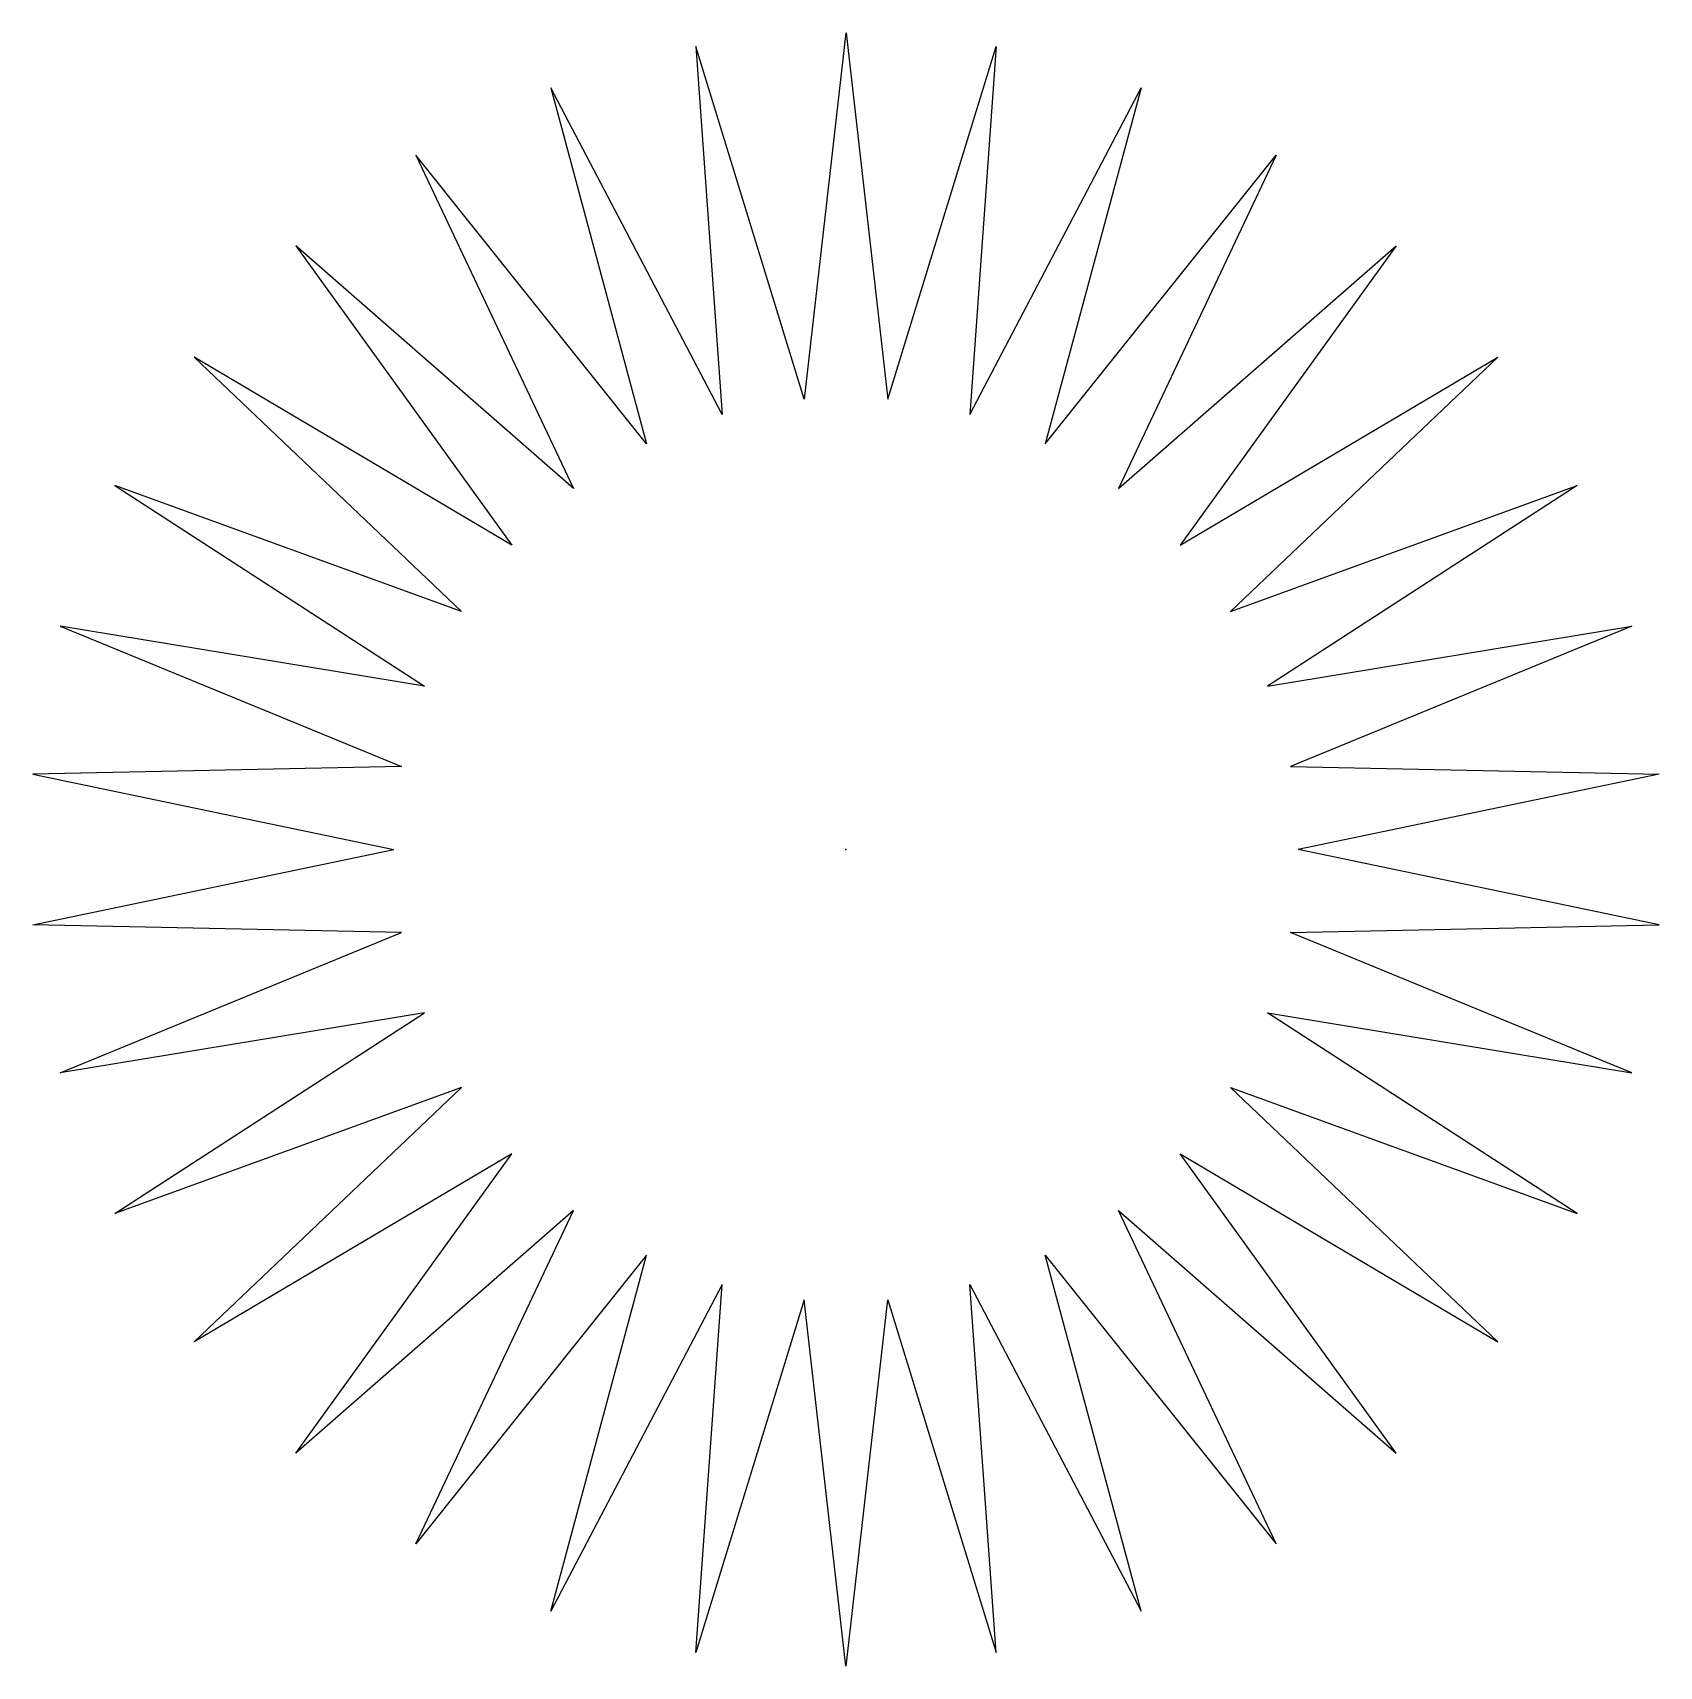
# Model space of a CAD drawing. Extents: x 343790 to 344786, y 71162 to 72162.
import ezdxf

# ---------------------------------------------------------------- set-up
doc = ezdxf.new("R2010")
doc.units = 0
doc.header["$MEASUREMENT"] = 0
doc.layers.get('0').update_dxf_attribs({"linetype": 'CONTINUOUS'})

msp = doc.modelspace()

# ---------------------------------------------------------------- linework, layer by layer
at = {"color": 7, "linetype": 'CONTINUOUS'}
for p, q in [((344287.8, 72162.1), (344262.3, 71937.7)), ((344287.8, 72162.1), (344262.3, 71937.7)), ((344287.9, 72162.1), (344313.4, 71937.7)), ((344287.9, 72162.1), (344313.4, 71937.7)), ((344195.9, 72153.6), (344212.1, 71928.3)), ((344262.3, 71937.7), (344195.9, 72153.6)), ((344195.9, 72153.6), (344212.1, 71928.3)), ((344262.3, 71937.7), (344195.9, 72153.6)), ((344313.4, 71937.7), (344379.8, 72153.6)), ((344313.4, 71937.7), (344379.8, 72153.6)), ((344379.8, 72153.6), (344363.6, 71928.3)), ((344379.8, 72153.6), (344363.6, 71928.3)), ((344212.1, 71928.3), (344107.2, 72128.4)), ((344212.1, 71928.3), (344107.2, 72128.4)), ((344107.2, 72128.4), (344165.8, 71910.5)), ((344107.2, 72128.4), (344165.8, 71910.5)), ((344363.6, 71928.3), (344468.5, 72128.4)), ((344363.6, 71928.3), (344468.5, 72128.4)), ((344468.5, 72128.4), (344409.8, 71910.5)), ((344468.5, 72128.4), (344409.8, 71910.5)), ((344024.6, 72087.2), (344121, 71883)), ((344165.8, 71910.5), (344024.6, 72087.2)), ((344024.6, 72087.2), (344121, 71883)), ((344165.8, 71910.5), (344024.6, 72087.2)), ((344409.8, 71910.5), (344551.1, 72087.2)), ((344409.8, 71910.5), (344551.1, 72087.2)), ((344551.1, 72087.2), (344454.7, 71883)), ((344551.1, 72087.2), (344454.7, 71883)), ((343951, 72031.6), (344083.3, 71848.5)), ((344121, 71883), (343951, 72031.6)), ((343951, 72031.6), (344083.3, 71848.5)), ((344121, 71883), (343951, 72031.6)), ((344454.7, 71883), (344624.7, 72031.6)), ((344454.7, 71883), (344624.7, 72031.6)), ((344624.7, 72031.6), (344492.4, 71848.5)), ((344624.7, 72031.6), (344492.4, 71848.5)), ((343888.8, 71963.4), (344052.5, 71807.8)), ((343888.8, 71963.4), (344052.5, 71807.8)), ((344083.3, 71848.5), (343888.8, 71963.4)), ((344083.3, 71848.5), (343888.8, 71963.4)), ((344492.4, 71848.5), (344686.9, 71963.4)), ((344492.4, 71848.5), (344686.9, 71963.4)), ((344686.9, 71963.4), (344523.2, 71807.8)), ((344686.9, 71963.4), (344523.2, 71807.8)), ((343840.2, 71885), (344029.8, 71762.1)), ((344052.5, 71807.8), (343840.2, 71885)), ((343840.2, 71885), (344029.8, 71762.1)), ((344052.5, 71807.8), (343840.2, 71885)), ((344523.2, 71807.8), (344735.4, 71885)), ((344523.2, 71807.8), (344735.4, 71885)), ((344735.4, 71885), (344545.9, 71762.1)), ((344735.4, 71885), (344545.9, 71762.1)), ((343806.9, 71798.9), (344015.8, 71713)), ((344029.8, 71762.1), (343806.9, 71798.9)), ((343806.9, 71798.9), (344015.8, 71713)), ((344029.8, 71762.1), (343806.9, 71798.9)), ((344545.9, 71762.1), (344768.8, 71798.9)), ((344545.9, 71762.1), (344768.8, 71798.9)), ((344768.8, 71798.9), (344559.9, 71713)), ((344768.8, 71798.9), (344559.9, 71713)), ((344015.8, 71713), (343790, 71708.2)), ((344015.8, 71713), (343790, 71708.2)), ((343790, 71708.2), (344011.1, 71662.1)), ((343790, 71708.2), (344011.1, 71662.1)), ((344559.9, 71713), (344785.7, 71708.2)), ((344559.9, 71713), (344785.7, 71708.2)), ((344785.7, 71708.2), (344564.6, 71662.1)), ((344785.7, 71708.2), (344564.6, 71662.1)), ((343790, 71616), (344011.1, 71662.1)), ((343790, 71616), (344011.1, 71662.1)), ((344785.7, 71616), (344564.6, 71662.1)), ((344785.7, 71616), (344564.6, 71662.1)), ((344015.8, 71611.2), (343790, 71616)), ((344015.8, 71611.2), (343790, 71616)), ((344559.9, 71611.2), (344785.7, 71616)), ((344559.9, 71611.2), (344785.7, 71616)), ((343806.9, 71525.3), (344015.8, 71611.2)), ((343806.9, 71525.3), (344015.8, 71611.2)), ((344768.8, 71525.3), (344559.9, 71611.2)), ((344768.8, 71525.3), (344559.9, 71611.2)), ((344029.8, 71562.1), (343806.9, 71525.3)), ((344029.8, 71562.1), (343806.9, 71525.3)), ((343840.2, 71439.2), (344029.8, 71562.1)), ((343840.2, 71439.2), (344029.8, 71562.1)), ((344735.4, 71439.2), (344545.9, 71562.1)), ((344735.4, 71439.2), (344545.9, 71562.1)), ((344545.9, 71562.1), (344768.8, 71525.3)), ((344545.9, 71562.1), (344768.8, 71525.3)), ((344052.5, 71516.4), (343840.2, 71439.2)), ((344052.5, 71516.4), (343840.2, 71439.2)), ((343888.8, 71360.8), (344052.5, 71516.4)), ((343888.8, 71360.8), (344052.5, 71516.4)), ((344523.2, 71516.4), (344735.4, 71439.2)), ((344686.9, 71360.8), (344523.2, 71516.4)), ((344523.2, 71516.4), (344735.4, 71439.2)), ((344686.9, 71360.8), (344523.2, 71516.4)), ((344083.3, 71475.7), (343888.8, 71360.8)), ((344083.3, 71475.7), (343888.8, 71360.8)), ((343951, 71292.6), (344083.3, 71475.7)), ((343951, 71292.6), (344083.3, 71475.7)), ((344492.4, 71475.7), (344686.9, 71360.8)), ((344624.7, 71292.6), (344492.4, 71475.7)), ((344492.4, 71475.7), (344686.9, 71360.8)), ((344624.7, 71292.6), (344492.4, 71475.7)), ((344121, 71441.2), (343951, 71292.6)), ((344121, 71441.2), (343951, 71292.6)), ((344024.6, 71237), (344121, 71441.2)), ((344024.6, 71237), (344121, 71441.2)), ((344551.1, 71237), (344454.7, 71441.2)), ((344551.1, 71237), (344454.7, 71441.2)), ((344454.7, 71441.2), (344624.7, 71292.6)), ((344454.7, 71441.2), (344624.7, 71292.6)), ((344165.8, 71413.7), (344024.6, 71237)), ((344165.8, 71413.7), (344024.6, 71237)), ((344107.2, 71195.8), (344165.8, 71413.7)), ((344107.2, 71195.8), (344165.8, 71413.7)), ((344409.8, 71413.7), (344551.1, 71237)), ((344468.5, 71195.8), (344409.8, 71413.7)), ((344409.8, 71413.7), (344551.1, 71237)), ((344468.5, 71195.8), (344409.8, 71413.7)), ((344212.1, 71395.9), (344107.2, 71195.8)), ((344212.1, 71395.9), (344107.2, 71195.8)), ((344195.9, 71170.6), (344212.1, 71395.9)), ((344195.9, 71170.6), (344212.1, 71395.9)), ((344363.6, 71395.9), (344468.5, 71195.8)), ((344379.8, 71170.6), (344363.6, 71395.9)), ((344363.6, 71395.9), (344468.5, 71195.8)), ((344379.8, 71170.6), (344363.6, 71395.9)), ((344262.3, 71386.5), (344195.9, 71170.6)), ((344262.3, 71386.5), (344195.9, 71170.6)), ((344287.8, 71162.1), (344262.3, 71386.5)), ((344287.8, 71162.1), (344262.3, 71386.5)), ((344287.9, 71162.1), (344313.4, 71386.5)), ((344287.9, 71162.1), (344313.4, 71386.5)), ((344313.4, 71386.5), (344379.8, 71170.6)), ((344313.4, 71386.5), (344379.8, 71170.6))]:
    msp.add_line(p, q, dxfattribs=at)
msp.add_point((344287.8, 71662.1), dxfattribs=at)
msp.add_point((344287.8, 71662.1), dxfattribs=at)
msp.add_point((344287.8, 71662.1), dxfattribs=at)
msp.add_point((344287.8, 71662.1), dxfattribs=at)
msp.add_point((344287.8, 71662.1), dxfattribs=at)
msp.add_point((344287.8, 71662.1), dxfattribs=at)
msp.add_point((344287.8, 71662.1), dxfattribs=at)
msp.add_point((344287.8, 71662.1), dxfattribs=at)
msp.add_point((344287.8, 71662.1), dxfattribs=at)
msp.add_point((344287.8, 71662.1), dxfattribs=at)
msp.add_point((344287.8, 71662.1), dxfattribs=at)
msp.add_point((344287.8, 71662.1), dxfattribs=at)
msp.add_point((344287.8, 71662.1), dxfattribs=at)
msp.add_point((344287.8, 71662.1), dxfattribs=at)
msp.add_point((344287.8, 71662.1), dxfattribs=at)
msp.add_point((344287.8, 71662.1), dxfattribs=at)
msp.add_point((344287.8, 71662.1), dxfattribs=at)
msp.add_point((344287.8, 71662.1), dxfattribs=at)
msp.add_point((344287.8, 71662.1), dxfattribs=at)
msp.add_point((344287.8, 71662.1), dxfattribs=at)
msp.add_point((344287.8, 71662.1), dxfattribs=at)
msp.add_point((344287.8, 71662.1), dxfattribs=at)
msp.add_point((344287.8, 71662.1), dxfattribs=at)
msp.add_point((344287.8, 71662.1), dxfattribs=at)
msp.add_point((344287.8, 71662.1), dxfattribs=at)
msp.add_point((344287.8, 71662.1), dxfattribs=at)
msp.add_point((344287.8, 71662.1), dxfattribs=at)
msp.add_point((344287.8, 71662.1), dxfattribs=at)
msp.add_point((344287.8, 71662.1), dxfattribs=at)
msp.add_point((344287.8, 71662.1), dxfattribs=at)
msp.add_point((344287.8, 71662.1), dxfattribs=at)
msp.add_point((344287.8, 71662.1), dxfattribs=at)

doc.saveas('drawing.dxf')
